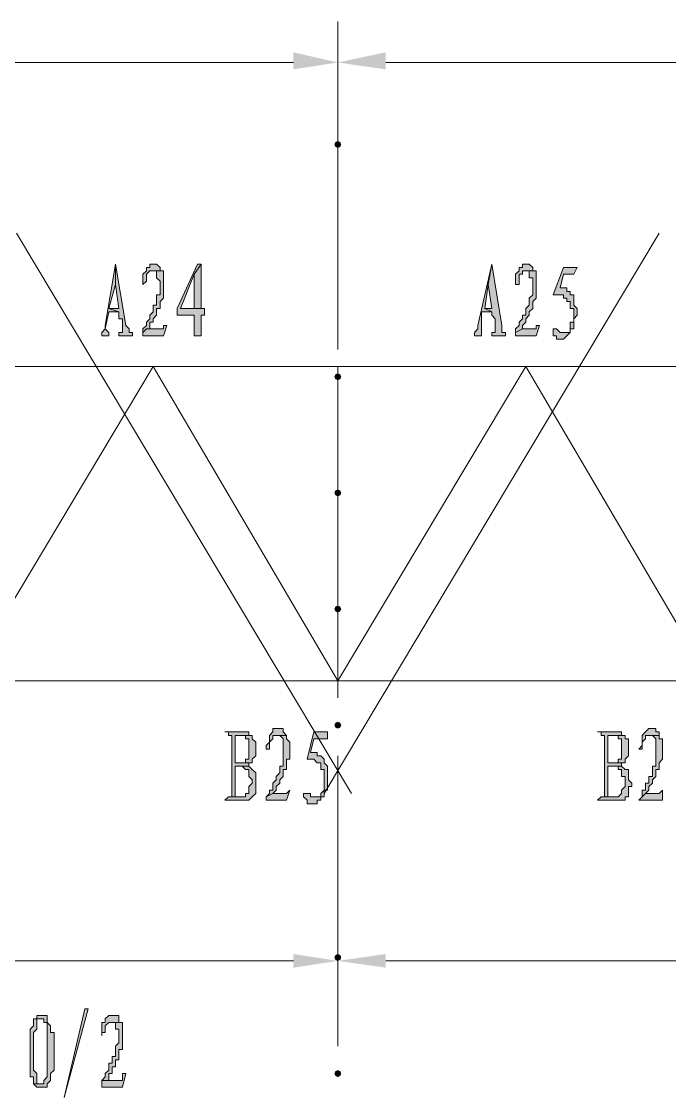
# Model space of a CAD drawing. Header units: millimetres. Extents: x 6 to 291, y 4 to 206.
# Drawn here: x 142.3 to 150.33, y 182.37 to 195.71 of the extents above; entities that cross this region are included whole.
import ezdxf

# ---------------------------------------------------------------- set-up
doc = ezdxf.new("R2010")
doc.units = ezdxf.units.MM
doc.layers.add('C00-00-00', color=7, linetype='Continuous')

msp = doc.modelspace()

# ---------------------------------------------------------------- hatches: boundary and pattern name
at = {"layer": 'C00-00-00'}
h = msp.add_hatch(color=256, dxfattribs=at)
h.dxf.hatch_style = 2
h.paths.add_polyline_path([(145.668999, 195.326002), (145.668999, 195.114336), (146.219337, 195.199002)])
h = msp.add_hatch(color=256, dxfattribs=at)
h.dxf.hatch_style = 2
h.paths.add_polyline_path([(146.812001, 195.326002), (146.812001, 195.114336), (146.219337, 195.199002)])
h = msp.add_hatch(color=256, dxfattribs=at)
h.dxf.hatch_style = 2
h.paths.add_polyline_path([(146.219337, 194.225336), (146.189439, 194.2129), (146.177004, 194.183002), (146.189439, 194.153105), (146.219337, 194.140669), (146.249235, 194.153105), (146.261671, 194.183002), (146.249235, 194.2129)])
h = msp.add_hatch(color=256, dxfattribs=at)
h.dxf.hatch_style = 2
h.paths.add_polyline_path([(143.467664, 192.701335), (143.340664, 191.939335), (143.340664, 191.897002), (143.298331, 191.854669), (143.298331, 191.812335), (143.382997, 191.812335), (143.382997, 191.854669), (143.340664, 191.897002), (143.382997, 192.108669), (143.509997, 192.108669), (143.382997, 192.151002), (143.467664, 192.447335)])
h = msp.add_hatch(color=256, dxfattribs=at)
h.dxf.hatch_style = 2
h.paths.add_polyline_path([(143.467664, 192.701335), (143.467664, 192.447335), (143.509997, 192.151002), (143.382997, 192.151002), (143.509997, 192.108669), (143.509997, 192.024002), (143.552331, 192.024002), (143.552331, 191.897002), (143.552331, 191.854669), (143.509997, 191.854669), (143.509997, 191.812335), (143.679331, 191.812335), (143.679331, 191.854669), (143.636997, 191.854669), (143.636997, 191.897002), (143.594664, 191.939335)])
h = msp.add_hatch(color=256, dxfattribs=at)
h.dxf.hatch_style = 2
h.paths.add_polyline_path([(143.933333, 192.701335), (143.891, 192.701335), (143.891, 192.659002), (143.848667, 192.659002), (143.848667, 192.616669), (143.806333, 192.574335), (143.806333, 192.532002), (143.806333, 192.489669), (143.806333, 192.447335), (143.848667, 192.489669), (143.848667, 192.532002), (143.848667, 192.574335), (143.891, 192.616669), (143.933333, 192.616669), (144.018, 192.616669), (144.018, 192.659002), (143.975667, 192.701335)])
h = msp.add_hatch(color=256, dxfattribs=at)
h.dxf.hatch_style = 2
h.paths.add_polyline_path([(144.525997, 192.701335), (144.483664, 192.701335), (144.229664, 192.151002), (144.229664, 192.066335), (144.441331, 192.066335), (144.441331, 191.812335), (144.525997, 191.812335), (144.525997, 192.066335), (144.568331, 192.066335), (144.568331, 192.151002), (144.525997, 192.151002), (144.271997, 192.151002), (144.441331, 192.574335)])
h = msp.add_hatch(color=256, dxfattribs=at)
h.dxf.hatch_style = 2
h.paths.add_polyline_path([(144.525997, 192.701335), (144.441329, 192.574336), (144.441329, 192.151003), (144.272008, 192.151003), (144.525997, 192.151003)])
h = msp.add_hatch(color=256, dxfattribs=at)
h.dxf.hatch_style = 2
h.paths.add_polyline_path([(148.12434, 192.701335), (147.955007, 191.939335), (147.955007, 191.897002), (147.912674, 191.854669), (147.912674, 191.812335), (147.99734, 191.812335), (147.99734, 191.854669), (147.99734, 191.897002), (147.99734, 192.108669), (148.12434, 192.108669), (148.039674, 192.151002), (148.082007, 192.447335)])
h = msp.add_hatch(color=256, dxfattribs=at)
h.dxf.hatch_style = 2
h.paths.add_polyline_path([(148.12434, 192.701335), (148.082007, 192.447335), (148.12434, 192.151002), (148.039674, 192.151002), (148.12434, 192.108669), (148.12434, 192.066335), (148.166674, 192.024002), (148.166674, 191.939335), (148.166674, 191.897002), (148.166674, 191.854669), (148.12434, 191.854669), (148.12434, 191.812335), (148.293674, 191.812335), (148.293674, 191.854669), (148.25134, 191.854669), (148.25134, 191.897002), (148.25134, 191.939335)])
h = msp.add_hatch(color=256, dxfattribs=at)
h.dxf.hatch_style = 2
h.paths.add_polyline_path([(148.547667, 192.701335), (148.505334, 192.701335), (148.505334, 192.659002), (148.463001, 192.659002), (148.463001, 192.616669), (148.420667, 192.574335), (148.420667, 192.489669), (148.420667, 192.447335), (148.463001, 192.447335), (148.463001, 192.532002), (148.463001, 192.574335), (148.505334, 192.574335), (148.505334, 192.616669), (148.547667, 192.616669), (148.674667, 192.616669), (148.632334, 192.616669), (148.632334, 192.659002), (148.590001, 192.701335)])
h = msp.add_hatch(color=256, dxfattribs=at)
h.dxf.hatch_style = 2
h.paths.add_polyline_path([(144.018002, 192.616669), (143.933335, 192.616669), (143.975669, 192.616669), (143.975669, 192.574335), (143.975669, 192.532002), (144.018002, 192.489669), (144.018002, 192.320335), (143.975669, 192.320335), (143.975669, 192.235669), (143.975669, 192.193335), (143.933335, 192.193335), (143.933335, 192.151002), (143.933335, 192.108669), (143.891002, 192.066335), (143.891002, 192.024002), (143.848669, 191.981669), (143.848669, 191.939335), (143.806335, 191.897002), (143.806335, 191.854669), (143.848669, 191.897002), (143.891002, 191.897002), (143.891002, 191.939335), (143.891002, 191.981669), (143.933335, 191.981669), (143.933335, 192.024002), (143.975669, 192.066335), (143.975669, 192.108669), (143.975669, 192.151002), (144.018002, 192.151002), (144.018002, 192.193335), (144.018002, 192.235669), (144.060335, 192.278002), (144.060335, 192.320335), (144.060335, 192.532002), (144.060335, 192.574335), (144.060335, 192.616669)])
h = msp.add_hatch(color=256, dxfattribs=at)
h.dxf.hatch_style = 2
h.paths.add_polyline_path([(148.674662, 192.616669), (148.547662, 192.616669), (148.589996, 192.616669), (148.589996, 192.574335), (148.589996, 192.532002), (148.632329, 192.532002), (148.632329, 192.320335), (148.589996, 192.278002), (148.589996, 192.235669), (148.589996, 192.193335), (148.547662, 192.151002), (148.547662, 192.108669), (148.547662, 192.066335), (148.505329, 192.066335), (148.505329, 192.024002), (148.462996, 191.981669), (148.462996, 191.939335), (148.420662, 191.897002), (148.420662, 191.854669), (148.505329, 191.897002), (148.505329, 191.939335), (148.547662, 191.981669), (148.547662, 192.024002), (148.589996, 192.066335), (148.589996, 192.108669), (148.632329, 192.151002), (148.632329, 192.193335), (148.632329, 192.235669), (148.674662, 192.278002), (148.674662, 192.320335), (148.674662, 192.574335)])
h = msp.add_hatch(color=256, dxfattribs=at)
h.dxf.hatch_style = 2
h.paths.add_polyline_path([(149.182674, 192.659003), (149.01334, 192.659003), (148.88634, 192.320336), (148.971007, 192.320336), (149.01334, 192.320336), (149.01334, 192.278003), (149.055674, 192.278003), (149.055674, 192.23567), (149.098007, 192.23567), (149.098007, 192.193336), (149.098007, 192.151003), (149.14034, 192.151003), (149.14034, 191.98167), (149.098007, 191.98167), (149.098007, 191.939336), (149.098007, 191.897003), (149.098007, 191.85467), (149.055674, 191.85467), (149.01334, 191.85467), (148.971007, 191.85467), (149.098007, 191.85467), (149.098007, 191.897003), (149.14034, 191.897003), (149.14034, 191.939336), (149.14034, 192.024003), (149.182674, 192.066336), (149.182674, 192.151003), (149.14034, 192.193336), (149.14034, 192.278003), (149.14034, 192.320336), (149.098007, 192.320336), (149.098007, 192.36267), (149.055674, 192.36267), (149.055674, 192.405003), (149.01334, 192.405003), (148.971007, 192.405003), (149.01334, 192.574336), (149.14034, 192.574336)])
h = msp.add_hatch(color=256, dxfattribs=at)
h.dxf.hatch_style = 2
h.paths.add_polyline_path([(144.102671, 191.939336), (144.060337, 191.939336), (144.060337, 191.897002), (144.018004, 191.897002), (143.848671, 191.897002), (143.806337, 191.854669), (143.806337, 191.812336), (144.060337, 191.812336)])
h = msp.add_hatch(color=256, dxfattribs=at)
h.dxf.hatch_style = 2
h.paths.add_polyline_path([(148.717004, 191.939336), (148.674671, 191.939336), (148.674671, 191.897002), (148.632338, 191.897002), (148.505338, 191.897002), (148.420671, 191.854669), (148.420671, 191.812336), (148.674671, 191.812336)])
h = msp.add_hatch(color=256, dxfattribs=at)
h.dxf.hatch_style = 2
h.paths.add_polyline_path([(148.928668, 191.897002), (148.886335, 191.897002), (148.886335, 191.854668), (148.886335, 191.812335), (148.928668, 191.812335), (148.928668, 191.770002), (149.013335, 191.770002), (149.055668, 191.812335), (149.098001, 191.854668), (148.971001, 191.854668)])
h = msp.add_hatch(color=256, dxfattribs=at)
h.dxf.hatch_style = 2
h.paths.add_polyline_path([(146.219337, 191.346669), (146.189439, 191.334233), (146.177004, 191.304336), (146.189439, 191.274438), (146.219337, 191.262002), (146.249235, 191.274438), (146.261671, 191.304336), (146.249235, 191.334233)])
h = msp.add_hatch(color=256, dxfattribs=at)
h.dxf.hatch_style = 2
h.paths.add_polyline_path([(146.219337, 189.907335), (146.189439, 189.894899), (146.177004, 189.865001), (146.189439, 189.835103), (146.219337, 189.822668), (146.249235, 189.835103), (146.261671, 189.865001), (146.249235, 189.894899)])
h = msp.add_hatch(color=256, dxfattribs=at)
h.dxf.hatch_style = 2
h.paths.add_polyline_path([(146.219337, 188.468003), (146.189439, 188.455568), (146.177004, 188.42567), (146.189439, 188.395772), (146.219337, 188.383336), (146.249235, 188.395772), (146.261671, 188.42567), (146.249235, 188.455568)])
h = msp.add_hatch(color=256, dxfattribs=at)
h.dxf.hatch_style = 2
h.paths.add_polyline_path([(146.219337, 187.028669), (146.189439, 187.016233), (146.177004, 186.986336), (146.189439, 186.956438), (146.219337, 186.944002), (146.249235, 186.956438), (146.261671, 186.986336), (146.249235, 187.016233)])
h = msp.add_hatch(color=256, dxfattribs=at)
h.dxf.hatch_style = 2
h.paths.add_polyline_path([(144.991667, 186.901669), (144.822333, 186.901669), (144.864667, 186.901669), (144.864667, 186.859336), (144.907, 186.859336), (144.907, 186.097336), (144.864667, 186.097336), (144.991667, 186.097336), (144.949333, 186.097336), (144.949333, 186.478336), (145.118667, 186.478336), (145.076333, 186.478336), (145.118667, 186.478336), (145.118667, 186.520669), (144.991667, 186.520669), (144.949333, 186.520669), (144.949333, 186.859336), (144.991667, 186.859336), (145.118667, 186.859336), (145.118667, 186.901669), (145.076333, 186.901669)])
h = msp.add_hatch(color=256, dxfattribs=at)
h.dxf.hatch_style = 2
h.paths.add_polyline_path([(145.118661, 186.859337), (145.033995, 186.859337), (145.076328, 186.859337), (145.076328, 186.817003), (145.118661, 186.817003), (145.118661, 186.77467), (145.118661, 186.732337), (145.118661, 186.64767), (145.118661, 186.563003), (145.076328, 186.563003), (145.076328, 186.52067), (145.033995, 186.52067), (144.991661, 186.52067), (145.118661, 186.52067), (145.160995, 186.52067), (145.160995, 186.563003), (145.203328, 186.605337), (145.203328, 186.77467), (145.160995, 186.817003), (145.160995, 186.859337)])
h = msp.add_hatch(color=256, dxfattribs=at)
h.dxf.hatch_style = 2
h.paths.add_polyline_path([(145.499662, 186.944003), (145.414996, 186.944003), (145.414996, 186.90167), (145.372662, 186.859337), (145.372662, 186.817003), (145.372662, 186.77467), (145.330329, 186.732337), (145.330329, 186.690003), (145.372662, 186.690003), (145.372662, 186.732337), (145.372662, 186.77467), (145.414996, 186.817003), (145.414996, 186.859337), (145.457329, 186.859337), (145.584329, 186.859337), (145.541996, 186.90167), (145.541996, 186.944003)])
h = msp.add_hatch(color=256, dxfattribs=at)
h.dxf.hatch_style = 2
h.paths.add_polyline_path([(145.584331, 186.859337), (145.457331, 186.859337), (145.499664, 186.859337), (145.541997, 186.817003), (145.541997, 186.77467), (145.541997, 186.732337), (145.541997, 186.563003), (145.541997, 186.478337), (145.499664, 186.478337), (145.499664, 186.436003), (145.499664, 186.39367), (145.457331, 186.351337), (145.457331, 186.309003), (145.414997, 186.26667), (145.414997, 186.224337), (145.414997, 186.182003), (145.372664, 186.182003), (145.372664, 186.13967), (145.330331, 186.097337), (145.414997, 186.13967), (145.457331, 186.182003), (145.457331, 186.224337), (145.499664, 186.26667), (145.499664, 186.309003), (145.541997, 186.351337), (145.541997, 186.39367), (145.541997, 186.436003), (145.584331, 186.436003), (145.584331, 186.478337), (145.584331, 186.52067), (145.584331, 186.563003), (145.626664, 186.563003), (145.626664, 186.77467), (145.584331, 186.817003)])
h = msp.add_hatch(color=256, dxfattribs=at)
h.dxf.hatch_style = 2
h.paths.add_polyline_path([(146.092326, 186.901669), (145.922993, 186.901669), (145.838326, 186.563002), (145.88066, 186.563002), (145.922993, 186.563002), (145.965326, 186.520669), (146.00766, 186.520669), (146.00766, 186.478336), (146.00766, 186.436002), (146.049993, 186.436002), (146.049993, 186.393669), (146.049993, 186.351336), (146.049993, 186.266669), (146.049993, 186.224336), (146.049993, 186.182002), (146.00766, 186.139669), (146.00766, 186.097336), (145.965326, 186.097336), (145.88066, 186.097336), (146.00766, 186.097336), (146.049993, 186.097336), (146.049993, 186.139669), (146.049993, 186.182002), (146.092326, 186.182002), (146.092326, 186.478336), (146.049993, 186.520669), (146.049993, 186.563002), (146.00766, 186.605336), (145.965326, 186.605336), (145.965326, 186.647669), (145.922993, 186.647669), (145.88066, 186.647669), (145.922993, 186.817002), (146.092326, 186.817002)])
h = msp.add_hatch(color=256, dxfattribs=at)
h.dxf.hatch_style = 2
h.paths.add_polyline_path([(149.606001, 186.901669), (149.436667, 186.901669), (149.479001, 186.901669), (149.479001, 186.859336), (149.521334, 186.859336), (149.521334, 186.097336), (149.479001, 186.097336), (149.606001, 186.097336), (149.563667, 186.097336), (149.563667, 186.478336), (149.606001, 186.478336), (149.733001, 186.478336), (149.690667, 186.478336), (149.733001, 186.478336), (149.733001, 186.520669), (149.606001, 186.520669), (149.563667, 186.520669), (149.563667, 186.859336), (149.606001, 186.859336), (149.733001, 186.859336), (149.733001, 186.901669), (149.690667, 186.901669)])
h = msp.add_hatch(color=256, dxfattribs=at)
h.dxf.hatch_style = 2
h.paths.add_polyline_path([(149.732996, 186.859337), (149.648329, 186.859337), (149.690662, 186.859337), (149.690662, 186.817003), (149.732996, 186.817003), (149.732996, 186.77467), (149.732996, 186.732337), (149.732996, 186.64767), (149.732996, 186.605337), (149.732996, 186.563003), (149.690662, 186.563003), (149.690662, 186.52067), (149.648329, 186.52067), (149.605996, 186.52067), (149.732996, 186.52067), (149.775329, 186.52067), (149.775329, 186.563003), (149.817662, 186.605337), (149.817662, 186.817003), (149.775329, 186.817003), (149.775329, 186.859337)])
h = msp.add_hatch(color=256, dxfattribs=at)
h.dxf.hatch_style = 2
h.paths.add_polyline_path([(150.113996, 186.944003), (150.071663, 186.944003), (150.029329, 186.90167), (149.986996, 186.859337), (149.986996, 186.817003), (149.986996, 186.732337), (149.944663, 186.690003), (149.986996, 186.690003), (149.986996, 186.77467), (150.029329, 186.817003), (150.029329, 186.859337), (150.071663, 186.859337), (150.198663, 186.859337), (150.198663, 186.90167), (150.156329, 186.90167), (150.156329, 186.944003)])
h = msp.add_hatch(color=256, dxfattribs=at)
h.dxf.hatch_style = 2
h.paths.add_polyline_path([(150.198665, 186.859337), (150.071665, 186.859337), (150.113998, 186.859337), (150.156331, 186.817003), (150.156331, 186.77467), (150.156331, 186.563003), (150.156331, 186.52067), (150.156331, 186.478337), (150.113998, 186.478337), (150.113998, 186.436003), (150.113998, 186.39367), (150.113998, 186.351337), (150.071665, 186.351337), (150.071665, 186.309003), (150.071665, 186.26667), (150.029331, 186.26667), (150.029331, 186.224337), (150.029331, 186.182003), (149.986998, 186.182003), (149.986998, 186.13967), (149.986998, 186.097337), (150.029331, 186.13967), (150.071665, 186.182003), (150.071665, 186.224337), (150.113998, 186.26667), (150.113998, 186.309003), (150.156331, 186.351337), (150.156331, 186.39367), (150.156331, 186.436003), (150.198665, 186.436003), (150.198665, 186.478337), (150.198665, 186.52067), (150.240998, 186.563003), (150.240998, 186.817003), (150.198665, 186.817003)])
h = msp.add_hatch(color=256, dxfattribs=at)
h.dxf.hatch_style = 2
h.paths.add_polyline_path([(145.118661, 186.478336), (144.991661, 186.478336), (145.033995, 186.478336), (145.076328, 186.436003), (145.118661, 186.436003), (145.118661, 186.393669), (145.118661, 186.351336), (145.160995, 186.309003), (145.160995, 186.266669), (145.118661, 186.224336), (145.118661, 186.182003), (145.118661, 186.139669), (145.076328, 186.139669), (145.076328, 186.097336), (145.033995, 186.097336), (144.864661, 186.097336), (144.822328, 186.055003), (144.864661, 186.055003), (145.076328, 186.055003), (145.118661, 186.055003), (145.160995, 186.097336), (145.203328, 186.139669), (145.203328, 186.182003), (145.203328, 186.351336), (145.203328, 186.393669), (145.160995, 186.436003)])
h = msp.add_hatch(color=256, dxfattribs=at)
h.dxf.hatch_style = 2
h.paths.add_polyline_path([(149.732996, 186.478336), (149.648329, 186.478336), (149.690662, 186.478336), (149.690662, 186.436003), (149.732996, 186.436003), (149.732996, 186.393669), (149.732996, 186.351336), (149.775329, 186.351336), (149.775329, 186.224336), (149.732996, 186.182003), (149.732996, 186.139669), (149.690662, 186.097336), (149.648329, 186.097336), (149.478996, 186.097336), (149.436662, 186.055003), (149.478996, 186.055003), (149.690662, 186.055003), (149.775329, 186.055003), (149.775329, 186.097336), (149.817662, 186.097336), (149.817662, 186.139669), (149.817662, 186.224336), (149.859996, 186.224336), (149.859996, 186.266669), (149.817662, 186.309003), (149.817662, 186.393669), (149.817662, 186.436003), (149.775329, 186.436003)])
h = msp.add_hatch(color=256, dxfattribs=at)
h.dxf.hatch_style = 2
h.paths.add_polyline_path([(145.626673, 186.182002), (145.58434, 186.139669), (145.415006, 186.139669), (145.33034, 186.097335), (145.33034, 186.055002), (145.58434, 186.055002)])
h = msp.add_hatch(color=256, dxfattribs=at)
h.dxf.hatch_style = 2
h.paths.add_polyline_path([(150.241007, 186.182002), (150.198674, 186.139669), (150.02934, 186.139669), (149.987007, 186.097335), (149.944674, 186.055002), (150.241007, 186.055002)])
h = msp.add_hatch(color=256, dxfattribs=at)
h.dxf.hatch_style = 2
h.paths.add_polyline_path([(145.838337, 186.13967), (145.796003, 186.13967), (145.796003, 186.097336), (145.838337, 186.055003), (145.838337, 186.01267), (145.88067, 186.01267), (145.965337, 186.01267), (145.965337, 186.055003), (146.00767, 186.055003), (146.00767, 186.097336), (145.88067, 186.097336), (145.88067, 186.13967)])
h = msp.add_hatch(color=256, dxfattribs=at)
h.dxf.hatch_style = 2
h.paths.add_polyline_path([(145.668999, 184.150002), (145.668999, 183.980669), (146.219337, 184.065335)])
h = msp.add_hatch(color=256, dxfattribs=at)
h.dxf.hatch_style = 2
h.paths.add_polyline_path([(146.219337, 184.150003), (146.189439, 184.137568), (146.177004, 184.10767), (146.189439, 184.077772), (146.219337, 184.065336), (146.249235, 184.077772), (146.261671, 184.10767), (146.249235, 184.137568)])
h = msp.add_hatch(color=256, dxfattribs=at)
h.dxf.hatch_style = 2
h.paths.add_polyline_path([(146.812001, 184.150002), (146.812001, 183.980669), (146.219337, 184.065335)])
h = msp.add_hatch(color=256, dxfattribs=at)
h.dxf.hatch_style = 2
h.paths.add_polyline_path([(142.536326, 183.388003), (142.493992, 183.388003), (142.493992, 183.345669), (142.578659, 183.345669), (142.578659, 183.303336), (142.620992, 183.303336), (142.620992, 183.218669), (142.620992, 183.176336), (142.620992, 182.922336), (142.620992, 182.710669), (142.620992, 182.668336), (142.620992, 182.626003), (142.578659, 182.583669), (142.578659, 182.541336), (142.536326, 182.541336), (142.451659, 182.541336), (142.493992, 182.499003), (142.578659, 182.499003), (142.620992, 182.499003), (142.620992, 182.541336), (142.663326, 182.583669), (142.663326, 182.626003), (142.663326, 182.668336), (142.705659, 182.710669), (142.705659, 183.176336), (142.663326, 183.176336), (142.663326, 183.261003), (142.620992, 183.303336), (142.620992, 183.345669), (142.620992, 183.388003), (142.578659, 183.388003)])
h = msp.add_hatch(color=256, dxfattribs=at)
h.dxf.hatch_style = 2
h.paths.add_polyline_path([(143.086663, 183.472669), (143.129006, 183.472669), (142.832674, 182.372002)])
h = msp.add_hatch(color=256, dxfattribs=at)
h.dxf.hatch_style = 2
h.paths.add_polyline_path([(143.425338, 183.388003), (143.383004, 183.388003), (143.340671, 183.345669), (143.340671, 183.303336), (143.298338, 183.303336), (143.298338, 183.218669), (143.298338, 183.176336), (143.298338, 183.134003), (143.298338, 183.176336), (143.340671, 183.176336), (143.340671, 183.261003), (143.383004, 183.303336), (143.425338, 183.303336), (143.510004, 183.303336), (143.510004, 183.345669), (143.510004, 183.388003), (143.467671, 183.388003)])
h = msp.add_hatch(color=256, dxfattribs=at)
h.dxf.hatch_style = 2
h.paths.add_polyline_path([(142.493999, 183.345668), (142.451666, 183.345668), (142.451666, 183.303335), (142.451666, 183.261002), (142.409333, 183.218668), (142.409333, 183.176335), (142.409333, 183.134002), (142.409333, 182.710668), (142.409333, 182.626002), (142.451666, 182.626002), (142.451666, 182.583668), (142.451666, 182.541335), (142.536333, 182.541335), (142.493999, 182.541335), (142.493999, 182.583668), (142.493999, 182.626002), (142.493999, 182.668335), (142.451666, 182.710668), (142.451666, 183.176335), (142.493999, 183.218668), (142.493999, 183.303335), (142.493999, 183.345668), (142.536333, 183.345668)])
h = msp.add_hatch(color=256, dxfattribs=at)
h.dxf.hatch_style = 2
h.paths.add_polyline_path([(143.510006, 183.303336), (143.42534, 183.303336), (143.467673, 183.303336), (143.467673, 183.261003), (143.467673, 183.218669), (143.510006, 183.218669), (143.510006, 183.049336), (143.467673, 183.007003), (143.467673, 182.964669), (143.467673, 182.922336), (143.467673, 182.880003), (143.42534, 182.880003), (143.42534, 182.837669), (143.42534, 182.795336), (143.383006, 182.795336), (143.383006, 182.753003), (143.383006, 182.710669), (143.340673, 182.668336), (143.340673, 182.626003), (143.29834, 182.583669), (143.340673, 182.583669), (143.383006, 182.583669), (143.383006, 182.626003), (143.383006, 182.668336), (143.42534, 182.668336), (143.42534, 182.710669), (143.42534, 182.753003), (143.467673, 182.753003), (143.467673, 182.795336), (143.467673, 182.837669), (143.510006, 182.837669), (143.510006, 182.880003), (143.510006, 182.922336), (143.510006, 182.964669), (143.55234, 182.964669), (143.55234, 183.007003), (143.55234, 183.049336), (143.55234, 183.261003), (143.55234, 183.303336)])
h = msp.add_hatch(color=256, dxfattribs=at)
h.dxf.hatch_style = 2
h.paths.add_polyline_path([(146.219337, 182.710669), (146.189439, 182.698233), (146.177004, 182.668336), (146.189439, 182.638438), (146.219337, 182.626002), (146.249235, 182.638438), (146.261671, 182.668336), (146.249235, 182.698233)])
h = msp.add_hatch(color=256, dxfattribs=at)
h.dxf.hatch_style = 2
h.paths.add_polyline_path([(143.594659, 182.668336), (143.552326, 182.668336), (143.552326, 182.626002), (143.552326, 182.583669), (143.509992, 182.583669), (143.340659, 182.583669), (143.298326, 182.583669), (143.298326, 182.499002), (143.552326, 182.499002)])

# ---------------------------------------------------------------- linework, layer by layer
at = {"layer": 'C00-00-00', "lineweight": 5}
for points in [[(146.219337, 192.405003), (146.219337, 195.707002)], [(146.219337, 192.405003), (146.219337, 195.707002)], [(146.219337, 195.622335), (146.219337, 195.664669)], [(146.219337, 194.521669), (146.219337, 195.241336)], [(68.410666, 195.199002), (145.668999, 195.199002)], [(146.812001, 195.199002), (247.142004, 195.199002)], [(146.219337, 193.124669), (146.219337, 193.802003)], [(142.239994, 193.082336), (146.388674, 186.13967)], [(150.198665, 193.082336), (146.05, 186.13967)], [(146.219337, 192.743669), (146.219337, 192.786002)], [(146.219337, 191.643002), (146.219337, 192.405003)], [(35.517668, 191.431336), (252.010328, 191.431336)], [(141.604999, 187.536669), (143.933337, 191.431336), (146.219333, 187.536669), (148.547671, 191.431336), (150.833667, 187.536669), (153.162005, 191.431336), (155.448001, 187.536669), (157.776331, 191.431336), (160.062335, 187.536669), (162.390665, 191.431336), (164.676669, 187.536669), (167.004999, 191.431336), (169.291003, 187.536669), (171.576999, 191.431336), (173.905329, 187.536669), (176.191333, 191.431336), (178.519663, 187.536669), (180.805667, 191.431336)], [(146.219337, 191.431336), (146.219337, 187.536669)], [(146.219337, 190.20367), (146.219337, 190.923335)], [(146.219337, 188.764336), (146.219337, 189.484003)], [(146.219337, 187.325002), (146.219337, 188.044669)], [(35.517668, 187.536669), (252.010328, 187.536669)], [(146.219337, 185.88567), (146.219337, 186.605335)], [(146.219337, 186.520668), (146.219337, 183.59967)], [(146.219337, 186.520668), (146.219337, 183.59967)], [(146.219337, 185.504669), (146.219337, 185.547002)], [(146.219337, 184.446336), (146.219337, 185.166003)], [(68.410666, 184.065335), (145.668999, 184.065335)], [(146.812001, 184.065335), (247.142004, 184.065335)], [(146.219337, 183.007002), (146.219337, 183.726669)]]:
    msp.add_lwpolyline(points, dxfattribs=at)
at = {"layer": 'C00-00-00', "lineweight": 13}
for points in [[(143.467664, 192.701335), (143.340664, 191.939335), (143.340664, 191.897002), (143.298331, 191.854669), (143.298331, 191.812335), (143.382997, 191.812335), (143.382997, 191.854669), (143.340664, 191.897002), (143.382997, 192.108669), (143.509997, 192.108669), (143.382997, 192.151002), (143.467664, 192.447335)], [(143.467664, 192.701335), (143.467664, 192.447335), (143.509997, 192.151002), (143.382997, 192.151002), (143.509997, 192.108669), (143.509997, 192.024002), (143.552331, 192.024002), (143.552331, 191.897002), (143.552331, 191.854669), (143.509997, 191.854669), (143.509997, 191.812335), (143.679331, 191.812335), (143.679331, 191.854669), (143.636997, 191.854669), (143.636997, 191.897002), (143.594664, 191.939335)], [(143.933333, 192.701335), (143.891, 192.701335), (143.891, 192.659002), (143.848667, 192.659002), (143.848667, 192.616669), (143.806333, 192.574335), (143.806333, 192.532002), (143.806333, 192.489669), (143.806333, 192.447335), (143.848667, 192.489669), (143.848667, 192.532002), (143.848667, 192.574335), (143.891, 192.616669), (143.933333, 192.616669), (144.018, 192.616669), (144.018, 192.659002), (143.975667, 192.701335)], [(144.525997, 192.701335), (144.483664, 192.701335), (144.229664, 192.151002), (144.229664, 192.066335), (144.441331, 192.066335), (144.441331, 191.812335), (144.525997, 191.812335), (144.525997, 192.066335), (144.568331, 192.066335), (144.568331, 192.151002), (144.525997, 192.151002), (144.271997, 192.151002), (144.441331, 192.574335)], [(144.525997, 192.701335), (144.441329, 192.574336), (144.441329, 192.151003), (144.272008, 192.151003), (144.525997, 192.151003)], [(148.12434, 192.701335), (147.955007, 191.939335), (147.955007, 191.897002), (147.912674, 191.854669), (147.912674, 191.812335), (147.99734, 191.812335), (147.99734, 191.854669), (147.99734, 191.897002), (147.99734, 192.108669), (148.12434, 192.108669), (148.039674, 192.151002), (148.082007, 192.447335)], [(148.12434, 192.701335), (148.082007, 192.447335), (148.12434, 192.151002), (148.039674, 192.151002), (148.12434, 192.108669), (148.12434, 192.066335), (148.166674, 192.024002), (148.166674, 191.939335), (148.166674, 191.897002), (148.166674, 191.854669), (148.12434, 191.854669), (148.12434, 191.812335), (148.293674, 191.812335), (148.293674, 191.854669), (148.25134, 191.854669), (148.25134, 191.897002), (148.25134, 191.939335)], [(148.547667, 192.701335), (148.505334, 192.701335), (148.505334, 192.659002), (148.463001, 192.659002), (148.463001, 192.616669), (148.420667, 192.574335), (148.420667, 192.489669), (148.420667, 192.447335), (148.463001, 192.447335), (148.463001, 192.532002), (148.463001, 192.574335), (148.505334, 192.574335), (148.505334, 192.616669), (148.547667, 192.616669), (148.674667, 192.616669), (148.632334, 192.616669), (148.632334, 192.659002), (148.590001, 192.701335)], [(144.018002, 192.616669), (143.933335, 192.616669), (143.975669, 192.616669), (143.975669, 192.574335), (143.975669, 192.532002), (144.018002, 192.489669), (144.018002, 192.320335), (143.975669, 192.320335), (143.975669, 192.235669), (143.975669, 192.193335), (143.933335, 192.193335), (143.933335, 192.151002), (143.933335, 192.108669), (143.891002, 192.066335), (143.891002, 192.024002), (143.848669, 191.981669), (143.848669, 191.939335), (143.806335, 191.897002), (143.806335, 191.854669), (143.848669, 191.897002), (143.891002, 191.897002), (143.891002, 191.939335), (143.891002, 191.981669), (143.933335, 191.981669), (143.933335, 192.024002), (143.975669, 192.066335), (143.975669, 192.108669), (143.975669, 192.151002), (144.018002, 192.151002), (144.018002, 192.193335), (144.018002, 192.235669), (144.060335, 192.278002), (144.060335, 192.320335), (144.060335, 192.532002), (144.060335, 192.574335), (144.060335, 192.616669)], [(148.674662, 192.616669), (148.547662, 192.616669), (148.589996, 192.616669), (148.589996, 192.574335), (148.589996, 192.532002), (148.632329, 192.532002), (148.632329, 192.320335), (148.589996, 192.278002), (148.589996, 192.235669), (148.589996, 192.193335), (148.547662, 192.151002), (148.547662, 192.108669), (148.547662, 192.066335), (148.505329, 192.066335), (148.505329, 192.024002), (148.462996, 191.981669), (148.462996, 191.939335), (148.420662, 191.897002), (148.420662, 191.854669), (148.505329, 191.897002), (148.505329, 191.939335), (148.547662, 191.981669), (148.547662, 192.024002), (148.589996, 192.066335), (148.589996, 192.108669), (148.632329, 192.151002), (148.632329, 192.193335), (148.632329, 192.235669), (148.674662, 192.278002), (148.674662, 192.320335), (148.674662, 192.574335)], [(149.182674, 192.659003), (149.01334, 192.659003), (148.88634, 192.320336), (148.971007, 192.320336), (149.01334, 192.320336), (149.01334, 192.278003), (149.055674, 192.278003), (149.055674, 192.23567), (149.098007, 192.23567), (149.098007, 192.193336), (149.098007, 192.151003), (149.14034, 192.151003), (149.14034, 191.98167), (149.098007, 191.98167), (149.098007, 191.939336), (149.098007, 191.897003), (149.098007, 191.85467), (149.055674, 191.85467), (149.01334, 191.85467), (148.971007, 191.85467), (149.098007, 191.85467), (149.098007, 191.897003), (149.14034, 191.897003), (149.14034, 191.939336), (149.14034, 192.024003), (149.182674, 192.066336), (149.182674, 192.151003), (149.14034, 192.193336), (149.14034, 192.278003), (149.14034, 192.320336), (149.098007, 192.320336), (149.098007, 192.36267), (149.055674, 192.36267), (149.055674, 192.405003), (149.01334, 192.405003), (148.971007, 192.405003), (149.01334, 192.574336), (149.14034, 192.574336)], [(144.102671, 191.939336), (144.060337, 191.939336), (144.060337, 191.897002), (144.018004, 191.897002), (143.848671, 191.897002), (143.806337, 191.854669), (143.806337, 191.812336), (144.060337, 191.812336)], [(148.717004, 191.939336), (148.674671, 191.939336), (148.674671, 191.897002), (148.632338, 191.897002), (148.505338, 191.897002), (148.420671, 191.854669), (148.420671, 191.812336), (148.674671, 191.812336)], [(148.928668, 191.897002), (148.886335, 191.897002), (148.886335, 191.854668), (148.886335, 191.812335), (148.928668, 191.812335), (148.928668, 191.770002), (149.013335, 191.770002), (149.055668, 191.812335), (149.098001, 191.854668), (148.971001, 191.854668)], [(144.991667, 186.901669), (144.822333, 186.901669), (144.864667, 186.901669), (144.864667, 186.859336), (144.907, 186.859336), (144.907, 186.097336), (144.864667, 186.097336), (144.991667, 186.097336), (144.949333, 186.097336), (144.949333, 186.478336), (145.118667, 186.478336), (145.076333, 186.478336), (145.118667, 186.478336), (145.118667, 186.520669), (144.991667, 186.520669), (144.949333, 186.520669), (144.949333, 186.859336), (144.991667, 186.859336), (145.118667, 186.859336), (145.118667, 186.901669), (145.076333, 186.901669)], [(145.118661, 186.859337), (145.033995, 186.859337), (145.076328, 186.859337), (145.076328, 186.817003), (145.118661, 186.817003), (145.118661, 186.77467), (145.118661, 186.732337), (145.118661, 186.64767), (145.118661, 186.563003), (145.076328, 186.563003), (145.076328, 186.52067), (145.033995, 186.52067), (144.991661, 186.52067), (145.118661, 186.52067), (145.160995, 186.52067), (145.160995, 186.563003), (145.203328, 186.605337), (145.203328, 186.77467), (145.160995, 186.817003), (145.160995, 186.859337)], [(145.499662, 186.944003), (145.414996, 186.944003), (145.414996, 186.90167), (145.372662, 186.859337), (145.372662, 186.817003), (145.372662, 186.77467), (145.330329, 186.732337), (145.330329, 186.690003), (145.372662, 186.690003), (145.372662, 186.732337), (145.372662, 186.77467), (145.414996, 186.817003), (145.414996, 186.859337), (145.457329, 186.859337), (145.584329, 186.859337), (145.541996, 186.90167), (145.541996, 186.944003)], [(145.584331, 186.859337), (145.457331, 186.859337), (145.499664, 186.859337), (145.541997, 186.817003), (145.541997, 186.77467), (145.541997, 186.732337), (145.541997, 186.563003), (145.541997, 186.478337), (145.499664, 186.478337), (145.499664, 186.436003), (145.499664, 186.39367), (145.457331, 186.351337), (145.457331, 186.309003), (145.414997, 186.26667), (145.414997, 186.224337), (145.414997, 186.182003), (145.372664, 186.182003), (145.372664, 186.13967), (145.330331, 186.097337), (145.414997, 186.13967), (145.457331, 186.182003), (145.457331, 186.224337), (145.499664, 186.26667), (145.499664, 186.309003), (145.541997, 186.351337), (145.541997, 186.39367), (145.541997, 186.436003), (145.584331, 186.436003), (145.584331, 186.478337), (145.584331, 186.52067), (145.584331, 186.563003), (145.626664, 186.563003), (145.626664, 186.77467), (145.584331, 186.817003)], [(146.092326, 186.901669), (145.922993, 186.901669), (145.838326, 186.563002), (145.88066, 186.563002), (145.922993, 186.563002), (145.965326, 186.520669), (146.00766, 186.520669), (146.00766, 186.478336), (146.00766, 186.436002), (146.049993, 186.436002), (146.049993, 186.393669), (146.049993, 186.351336), (146.049993, 186.266669), (146.049993, 186.224336), (146.049993, 186.182002), (146.00766, 186.139669), (146.00766, 186.097336), (145.965326, 186.097336), (145.88066, 186.097336), (146.00766, 186.097336), (146.049993, 186.097336), (146.049993, 186.139669), (146.049993, 186.182002), (146.092326, 186.182002), (146.092326, 186.478336), (146.049993, 186.520669), (146.049993, 186.563002), (146.00766, 186.605336), (145.965326, 186.605336), (145.965326, 186.647669), (145.922993, 186.647669), (145.88066, 186.647669), (145.922993, 186.817002), (146.092326, 186.817002)], [(149.606001, 186.901669), (149.436667, 186.901669), (149.479001, 186.901669), (149.479001, 186.859336), (149.521334, 186.859336), (149.521334, 186.097336), (149.479001, 186.097336), (149.606001, 186.097336), (149.563667, 186.097336), (149.563667, 186.478336), (149.606001, 186.478336), (149.733001, 186.478336), (149.690667, 186.478336), (149.733001, 186.478336), (149.733001, 186.520669), (149.606001, 186.520669), (149.563667, 186.520669), (149.563667, 186.859336), (149.606001, 186.859336), (149.733001, 186.859336), (149.733001, 186.901669), (149.690667, 186.901669)], [(149.732996, 186.859337), (149.648329, 186.859337), (149.690662, 186.859337), (149.690662, 186.817003), (149.732996, 186.817003), (149.732996, 186.77467), (149.732996, 186.732337), (149.732996, 186.64767), (149.732996, 186.605337), (149.732996, 186.563003), (149.690662, 186.563003), (149.690662, 186.52067), (149.648329, 186.52067), (149.605996, 186.52067), (149.732996, 186.52067), (149.775329, 186.52067), (149.775329, 186.563003), (149.817662, 186.605337), (149.817662, 186.817003), (149.775329, 186.817003), (149.775329, 186.859337)], [(150.113996, 186.944003), (150.071663, 186.944003), (150.029329, 186.90167), (149.986996, 186.859337), (149.986996, 186.817003), (149.986996, 186.732337), (149.944663, 186.690003), (149.986996, 186.690003), (149.986996, 186.77467), (150.029329, 186.817003), (150.029329, 186.859337), (150.071663, 186.859337), (150.198663, 186.859337), (150.198663, 186.90167), (150.156329, 186.90167), (150.156329, 186.944003)], [(150.198665, 186.859337), (150.071665, 186.859337), (150.113998, 186.859337), (150.156331, 186.817003), (150.156331, 186.77467), (150.156331, 186.563003), (150.156331, 186.52067), (150.156331, 186.478337), (150.113998, 186.478337), (150.113998, 186.436003), (150.113998, 186.39367), (150.113998, 186.351337), (150.071665, 186.351337), (150.071665, 186.309003), (150.071665, 186.26667), (150.029331, 186.26667), (150.029331, 186.224337), (150.029331, 186.182003), (149.986998, 186.182003), (149.986998, 186.13967), (149.986998, 186.097337), (150.029331, 186.13967), (150.071665, 186.182003), (150.071665, 186.224337), (150.113998, 186.26667), (150.113998, 186.309003), (150.156331, 186.351337), (150.156331, 186.39367), (150.156331, 186.436003), (150.198665, 186.436003), (150.198665, 186.478337), (150.198665, 186.52067), (150.240998, 186.563003), (150.240998, 186.817003), (150.198665, 186.817003)], [(145.118661, 186.478336), (144.991661, 186.478336), (145.033995, 186.478336), (145.076328, 186.436003), (145.118661, 186.436003), (145.118661, 186.393669), (145.118661, 186.351336), (145.160995, 186.309003), (145.160995, 186.266669), (145.118661, 186.224336), (145.118661, 186.182003), (145.118661, 186.139669), (145.076328, 186.139669), (145.076328, 186.097336), (145.033995, 186.097336), (144.864661, 186.097336), (144.822328, 186.055003), (144.864661, 186.055003), (145.076328, 186.055003), (145.118661, 186.055003), (145.160995, 186.097336), (145.203328, 186.139669), (145.203328, 186.182003), (145.203328, 186.351336), (145.203328, 186.393669), (145.160995, 186.436003)], [(149.732996, 186.478336), (149.648329, 186.478336), (149.690662, 186.478336), (149.690662, 186.436003), (149.732996, 186.436003), (149.732996, 186.393669), (149.732996, 186.351336), (149.775329, 186.351336), (149.775329, 186.224336), (149.732996, 186.182003), (149.732996, 186.139669), (149.690662, 186.097336), (149.648329, 186.097336), (149.478996, 186.097336), (149.436662, 186.055003), (149.478996, 186.055003), (149.690662, 186.055003), (149.775329, 186.055003), (149.775329, 186.097336), (149.817662, 186.097336), (149.817662, 186.139669), (149.817662, 186.224336), (149.859996, 186.224336), (149.859996, 186.266669), (149.817662, 186.309003), (149.817662, 186.393669), (149.817662, 186.436003), (149.775329, 186.436003)], [(145.626673, 186.182002), (145.58434, 186.139669), (145.415006, 186.139669), (145.33034, 186.097335), (145.33034, 186.055002), (145.58434, 186.055002)], [(150.241007, 186.182002), (150.198674, 186.139669), (150.02934, 186.139669), (149.987007, 186.097335), (149.944674, 186.055002), (150.241007, 186.055002)], [(145.838337, 186.13967), (145.796003, 186.13967), (145.796003, 186.097336), (145.838337, 186.055003), (145.838337, 186.01267), (145.88067, 186.01267), (145.965337, 186.01267), (145.965337, 186.055003), (146.00767, 186.055003), (146.00767, 186.097336), (145.88067, 186.097336), (145.88067, 186.13967)], [(142.536326, 183.388003), (142.493992, 183.388003), (142.493992, 183.345669), (142.578659, 183.345669), (142.578659, 183.303336), (142.620992, 183.303336), (142.620992, 183.218669), (142.620992, 183.176336), (142.620992, 182.922336), (142.620992, 182.710669), (142.620992, 182.668336), (142.620992, 182.626003), (142.578659, 182.583669), (142.578659, 182.541336), (142.536326, 182.541336), (142.451659, 182.541336), (142.493992, 182.499003), (142.578659, 182.499003), (142.620992, 182.499003), (142.620992, 182.541336), (142.663326, 182.583669), (142.663326, 182.626003), (142.663326, 182.668336), (142.705659, 182.710669), (142.705659, 183.176336), (142.663326, 183.176336), (142.663326, 183.261003), (142.620992, 183.303336), (142.620992, 183.345669), (142.620992, 183.388003), (142.578659, 183.388003)], [(143.086663, 183.472669), (143.129006, 183.472669), (142.832674, 182.372002)], [(143.425338, 183.388003), (143.383004, 183.388003), (143.340671, 183.345669), (143.340671, 183.303336), (143.298338, 183.303336), (143.298338, 183.218669), (143.298338, 183.176336), (143.298338, 183.134003), (143.298338, 183.176336), (143.340671, 183.176336), (143.340671, 183.261003), (143.383004, 183.303336), (143.425338, 183.303336), (143.510004, 183.303336), (143.510004, 183.345669), (143.510004, 183.388003), (143.467671, 183.388003)], [(142.493999, 183.345668), (142.451666, 183.345668), (142.451666, 183.303335), (142.451666, 183.261002), (142.409333, 183.218668), (142.409333, 183.176335), (142.409333, 183.134002), (142.409333, 182.710668), (142.409333, 182.626002), (142.451666, 182.626002), (142.451666, 182.583668), (142.451666, 182.541335), (142.536333, 182.541335), (142.493999, 182.541335), (142.493999, 182.583668), (142.493999, 182.626002), (142.493999, 182.668335), (142.451666, 182.710668), (142.451666, 183.176335), (142.493999, 183.218668), (142.493999, 183.303335), (142.493999, 183.345668), (142.536333, 183.345668)], [(143.510006, 183.303336), (143.42534, 183.303336), (143.467673, 183.303336), (143.467673, 183.261003), (143.467673, 183.218669), (143.510006, 183.218669), (143.510006, 183.049336), (143.467673, 183.007003), (143.467673, 182.964669), (143.467673, 182.922336), (143.467673, 182.880003), (143.42534, 182.880003), (143.42534, 182.837669), (143.42534, 182.795336), (143.383006, 182.795336), (143.383006, 182.753003), (143.383006, 182.710669), (143.340673, 182.668336), (143.340673, 182.626003), (143.29834, 182.583669), (143.340673, 182.583669), (143.383006, 182.583669), (143.383006, 182.626003), (143.383006, 182.668336), (143.42534, 182.668336), (143.42534, 182.710669), (143.42534, 182.753003), (143.467673, 182.753003), (143.467673, 182.795336), (143.467673, 182.837669), (143.510006, 182.837669), (143.510006, 182.880003), (143.510006, 182.922336), (143.510006, 182.964669), (143.55234, 182.964669), (143.55234, 183.007003), (143.55234, 183.049336), (143.55234, 183.261003), (143.55234, 183.303336)], [(143.594659, 182.668336), (143.552326, 182.668336), (143.552326, 182.626002), (143.552326, 182.583669), (143.509992, 182.583669), (143.340659, 182.583669), (143.298326, 182.583669), (143.298326, 182.499002), (143.552326, 182.499002)]]:
    msp.add_lwpolyline(points, close=True, dxfattribs=at)

doc.saveas('drawing.dxf')
